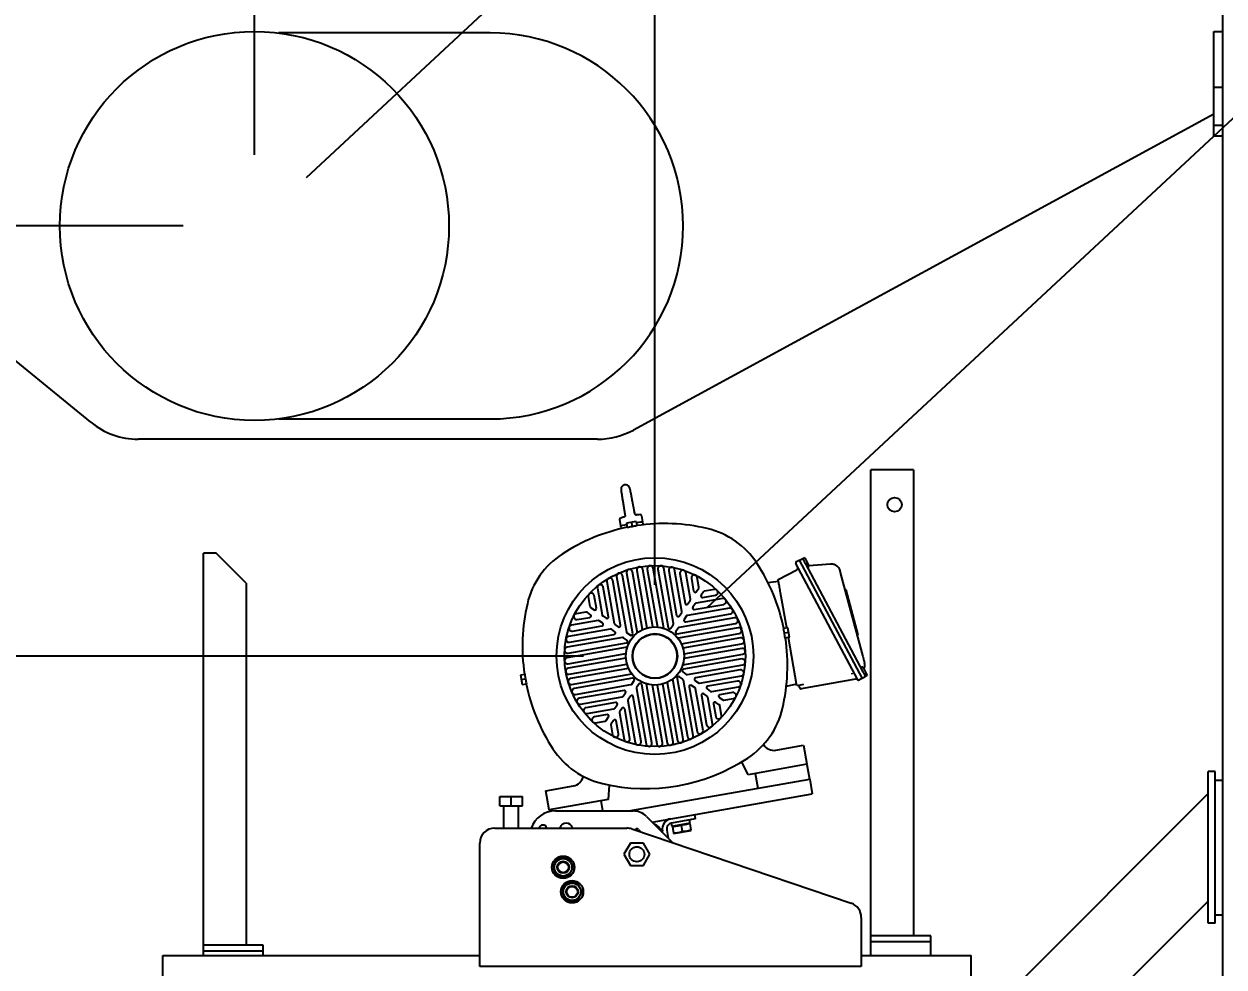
# Model space of a CAD drawing. Header units: millimetres. Extents: x 1293 to 41893, y 1011 to 26911.
# Drawn here: x 15979 to 17048, y 22509 to 23350 of the extents above; entities that cross this region are included whole.
import ezdxf

# ---------------------------------------------------------------- set-up
doc = ezdxf.new("R2010")
doc.units = ezdxf.units.MM
doc.header["$LTSCALE"] = 50
doc.layers.add('CAPA_1', color=7, linetype='Continuous')
doc.layers.add('MAQUINAS', color=11, linetype='Continuous')
doc.styles.add('SLDTEXTSTYLE0', font='TXT', dxfattribs={"width": 0.75})
doc.dimstyles.new('SLDDIMSTYLE0', dxfattribs={"dimtxt": 100, "dimasz": 100, "dimexe": 0, "dimexo": 0.0625, "dimgap": 25, "dimtad": 2, "dimdec": 0, "dimlfac": 1.5, "dimrnd": 1e-09, "dimzin": 12, "dimdsep": 46, "dimtxsty": 'SLDTEXTSTYLE0', "dimsah": 1, "dimcen": 0.09, "dimadec": 0, "dimazin": 3, "dimtfac": 1, "dimtdec": 0, "dimtofl": 0, "dimtmove": 0, "dimatfit": 3, "dimfxl": 1, "dimfrac": 2, "dimtolj": 1, "dimtzin": 12, "dimarcsym": 0})

# ---------------------------------------------------------------- blocks, each defined once
blk = doc.blocks.new('_D_38')
at = {"layer": 'CAPA_1', "transparency": 16777216}
for p, q in [((16477.2, 22786.5), (14842.5, 22786.5)), ((14892.5, 22786.5), (14892.5, 22209.3)), ((15241.4, 22209.3), (14842.5, 22209.3))]:
    blk.add_line(p, q, dxfattribs=at)
for points in [[(14892.5, 22786.5), (14877.1, 22686.5), (14907.9, 22686.5)], [(14892.5, 22209.3), (14907.9, 22309.3), (14877.1, 22309.3)]]:
    blk.add_solid(points, dxfattribs=at)
at = {"layer": 'CAPA_1', "transparency": 16777216, "insert": (14763.6, 22387.1), "char_height": 100, "attachment_point": 1, "rotation": 90, "style": 'SLDTEXTSTYLE0'}
blk.add_mtext('866', dxfattribs=at)
blk = doc.blocks.new('_D_39')
at = {"layer": 'CAPA_1', "transparency": 16777216}
for p, q in [((16183.9, 23233.4), (16183.9, 24692.6)), ((16540.7, 22850), (16540.7, 24692.6)), ((16183.9, 24642.6), (16540.7, 24642.6))]:
    blk.add_line(p, q, dxfattribs=at)
for points in [[(16183.9, 24642.6), (16283.9, 24627.2), (16283.9, 24658)], [(16540.7, 24642.6), (16440.7, 24658), (16440.7, 24627.2)]]:
    blk.add_solid(points, dxfattribs=at)
at = {"layer": 'CAPA_1', "transparency": 16777216, "insert": (16251.5, 24771.5), "char_height": 100, "attachment_point": 1, "style": 'SLDTEXTSTYLE0'}
blk.add_mtext('535', dxfattribs=at)
blk = doc.blocks.new('_D_40')
at = {"layer": 'CAPA_1', "transparency": 16777216}
for p, q in [((16230.4, 23213.1), (17860.9, 24730.9)), ((17824.3, 24696.8), (18181.1, 24313.5)), ((16587.2, 22829.8), (18217.7, 24347.5))]:
    blk.add_line(p, q, dxfattribs=at)
for points in [[(17824.3, 24696.8), (17881.2, 24613.1), (17903.7, 24634.1)], [(18181.1, 24313.5), (18124.2, 24397.2), (18101.7, 24376.2)]]:
    blk.add_solid(points, dxfattribs=at)
at = {"layer": 'CAPA_1', "transparency": 16777216, "insert": (18021.5, 24674.1), "char_height": 100, "attachment_point": 1, "rotation": 312.9483, "style": 'SLDTEXTSTYLE0'}
blk.add_mtext('786', dxfattribs=at)
blk = doc.blocks.new('_D_41')
at = {"layer": 'CAPA_1', "transparency": 16777216}
for p, q in [((16120.4, 23169.9), (14842.5, 23169.9)), ((14892.5, 23169.9), (14892.5, 22786.5)), ((16477.2, 22786.5), (14842.5, 22786.5))]:
    blk.add_line(p, q, dxfattribs=at)
for points in [[(14892.5, 23169.9), (14877.1, 23069.9), (14907.9, 23069.9)], [(14892.5, 22786.5), (14907.9, 22886.5), (14877.1, 22886.5)]]:
    blk.add_solid(points, dxfattribs=at)
at = {"layer": 'CAPA_1', "transparency": 16777216, "insert": (14763.6, 22867.4), "char_height": 100, "attachment_point": 1, "rotation": 90, "style": 'SLDTEXTSTYLE0'}
blk.add_mtext('575', dxfattribs=at)
blk = doc.blocks.new('_D_42')
at = {"layer": 'CAPA_1', "transparency": 16777216}
for p, q in [((16120.4, 23169.9), (14615.8, 23169.9)), ((14665.8, 23169.9), (14665.8, 22209.3)), ((15241.4, 22209.3), (14615.8, 22209.3))]:
    blk.add_line(p, q, dxfattribs=at)
for points in [[(14665.8, 23169.9), (14650.4, 23069.9), (14681.2, 23069.9)], [(14665.8, 22209.3), (14681.2, 22309.3), (14650.4, 22309.3)]]:
    blk.add_solid(points, dxfattribs=at)
at = {"layer": 'CAPA_1', "transparency": 16777216, "insert": (14536.9, 22541.8), "char_height": 100, "attachment_point": 1, "rotation": 90, "style": 'SLDTEXTSTYLE0'}
blk.add_mtext('1441', dxfattribs=at)

msp = doc.modelspace()

# ---------------------------------------------------------------- linework, layer by layer
at = {"color": 7, "linetype": 'Continuous', "lineweight": 25}
for p, q in [((17046.2941743, 23556.548899), (17046.2941743, 22277.0622323)), ((17038.6034107, 23343.198899), (17046.2941743, 23343.198899)), ((17038.6034107, 23249.8655657), (17038.6034107, 23343.198899)), ((17038.6034107, 23293.4655657), (17046.2941743, 23293.4655657)), ((17038.6034107, 23259.598899), (17046.2941743, 23259.598899)), ((17046.2941743, 23249.8655657), (17038.6034107, 23249.8655657)), ((16771.0499661, 22952.6348262), (16733.0499661, 22952.6348262)), ((16733.0499661, 22519.678899), (16733.0499661, 22952.6348262)), ((16771.0499661, 22952.6348262), (16771.0499661, 22537.3014929)), ((16512.825264, 22919.9406898), (16512.8350124, 22919.8759697)), ((16509.2585011, 22908.1229311), (16510.0753509, 22902.6572609)), ((16515.6559282, 22903.6412672), (16510.0753509, 22902.6572609)), ((16510.1818356, 22901.4401352), (16510.3069937, 22900.0095715)), ((16523.9593978, 22906.4592951), (16515.4243973, 22904.9543442)), ((16515.4243973, 22904.9543442), (16516.1067762, 22901.0843812)), ((16519.6918976, 22905.7068196), (16520.3720637, 22901.8494059)), ((16523.9593978, 22906.4592951), (16524.6417767, 22902.5893321)), ((16529.771506, 22906.1302244), (16524.1909287, 22905.1462181)), ((16528.6697245, 22911.5456535), (16529.771506, 22906.1302244)), ((16530.4593961, 22903.5629838), (16530.0877246, 22904.9500805)), ((16149.7232647, 22878.2563247), (16138.3899314, 22878.2563247)), ((16138.3899314, 22519.678899), (16138.3899314, 22878.2563247)), ((16176.3899314, 22851.5896581), (16149.7232647, 22878.2563247)), ((16666.9263789, 22870.7136274), (16669.2809058, 22871.9655516)), ((16669.2809058, 22871.9655516), (16725.3045123, 22766.6004721)), ((16669.3122039, 22871.9066884), (16671.4760091, 22873.057204)), ((16674.1777482, 22874.1162209), (16672.4118531, 22873.1772777)), ((16672.4122598, 22873.1765127), (16672.4118531, 22873.1772777)), ((16674.1777482, 22874.1162209), (16678.2465018, 22866.4640084)), ((16515.4383917, 22860.7244043), (16524.8804171, 22807.1760175)), ((16529.7740298, 22810.1364033), (16520.6906997, 22861.6505279)), ((16524.5326152, 22862.8970245), (16533.58613, 22811.5519907)), ((16538.838438, 22812.4781143), (16529.7849232, 22863.8231481)), ((16533.8214698, 22863.965837), (16542.9047998, 22812.4517123)), ((16548.5158031, 22811.3435738), (16539.0737778, 22864.8919606)), ((16543.3092754, 22863.9063418), (16552.4680469, 22811.9643673)), ((16557.2572931, 22815.516645), (16548.5615834, 22864.8324654)), ((16553.010012, 22862.6392553), (16560.0388696, 22822.7766227)), ((16564.8281159, 22826.3289003), (16558.26232, 22863.5653789)), ((16562.9509995, 22860.0096381), (16567.6096923, 22833.5888781)), ((16572.3989386, 22837.1411557), (16568.2033075, 22860.9357617)), ((16650.5451449, 22854.653635), (16667.0299067, 22863.4187383)), ((16721.1467598, 22765.8998494), (16666.3750775, 22868.9104019)), ((16674.4462298, 22869.3511715), (16726.005135, 22772.382974)), ((16678.2465018, 22866.4640084), (16676.4806066, 22865.5250653)), ((16676.5921077, 22867.4454166), (16677.4750553, 22867.9148882)), ((16676.5921077, 22867.4454166), (16676.9240742, 22866.8210784)), ((16676.9240742, 22866.8210784), (16677.8070218, 22867.2905499)), ((16677.7517737, 22867.3944566), (16696.9983894, 22868.8286632)), ((16706.1673033, 22859.7573811), (16725.0099953, 22789.3722162)), ((16176.3899314, 22851.5896581), (16176.3899314, 22528.9229914)), ((16497.8607778, 22852.9149574), (16504.4265737, 22815.6784788)), ((16510.1419435, 22813.9784484), (16503.1130858, 22853.841081)), ((16506.5431193, 22857.4234765), (16515.238829, 22808.1076561)), ((16520.9541988, 22806.4076257), (16511.7954273, 22858.3496001)), ((16573.1818957, 22855.7358671), (16575.180515, 22844.4011334)), ((16579.9697613, 22847.953411), (16578.4342037, 22856.6619907)), ((16641.4330082, 22852.0273911), (16650.7766758, 22853.340558)), ((16481.2665054, 22839.5287038), (16482.802063, 22830.8201242)), ((16488.5174328, 22829.1200938), (16486.5188134, 22840.4548274)), ((16489.4186873, 22847.0439075), (16493.6143183, 22823.2493015)), ((16499.3296881, 22821.5492711), (16494.6709953, 22847.9700311)), ((16601.202153, 22837.8297213), (16577.407547, 22833.6340903)), ((16577.5857948, 22843.8678957), (16579.748887, 22846.9571115)), ((16584.1176979, 22843.8980372), (16581.9546057, 22840.8088214)), ((16583.2783393, 22838.7309758), (16594.613073, 22840.7295952)), ((16593.6869494, 22845.9819032), (16584.9783697, 22844.4463456)), ((16658.127782, 22811.6503631), (16652.6144359, 22842.9181026)), ((16710.6728934, 22845.5051233), (16721.3617726, 22805.5777854)), ((16483.3503714, 22829.9594523), (16486.4395872, 22827.7963601)), ((16607.0732029, 22829.3876308), (16569.8367243, 22822.8218349)), ((16570.0149721, 22833.0556404), (16572.1780643, 22836.1448562)), ((16576.5468752, 22833.0857819), (16574.383783, 22829.996566)), ((16575.7075166, 22827.9187205), (16602.1282767, 22832.5774133)), ((16490.1072529, 22818.240693), (16466.3126469, 22814.045062)), ((16479.2949976, 22825.8115157), (16470.5864179, 22824.2759582)), ((16471.5125415, 22819.0236501), (16482.8472752, 22821.0222695)), ((16483.3805129, 22823.4275492), (16480.2912971, 22825.5906414)), ((16494.1927682, 22815.8567265), (16491.1035524, 22818.0198187)), ((16494.1626267, 22822.3886296), (16497.2518426, 22820.2255374)), ((16611.581722, 22820.7052893), (16562.2659016, 22812.0095796)), ((16562.4441494, 22822.243385), (16564.6072416, 22825.3326008)), ((16568.9760525, 22822.2735265), (16566.8129603, 22819.1843107)), ((16568.1366939, 22817.1064651), (16607.9993265, 22824.1353228)), ((16500.9195083, 22810.6698703), (16463.6830297, 22804.1040745)), ((16464.6091533, 22798.8517664), (16504.4717859, 22805.8806241)), ((16467.2387705, 22808.792754), (16493.6595305, 22813.4514468)), ((16505.0050236, 22808.2859038), (16501.9158078, 22810.448996)), ((16504.9748821, 22814.8178069), (16508.0640979, 22812.6547147)), ((16515.7871374, 22807.2469842), (16518.8763533, 22805.083892)), ((16554.8733267, 22811.4311297), (16557.0364189, 22814.5203455)), ((16561.4052298, 22811.4612712), (16559.2421376, 22808.3720553)), ((16560.5658712, 22806.2942098), (16612.5078456, 22815.4529813)), ((16614.8826499, 22811.8100169), (16561.334263, 22802.3679915)), ((16564.2946488, 22797.4743788), (16615.8087735, 22806.5577089)), ((16659.1125897, 22811.8240113), (16655.2426268, 22811.1416324)), ((16659.8650652, 22807.556511), (16656.0076515, 22806.8763449)), ((16660.6175406, 22803.2890108), (16659.1125897, 22811.8240113)), ((16511.7317636, 22803.0990476), (16462.4159432, 22794.4033379)), ((16463.3420668, 22789.1510299), (16515.2840413, 22798.3098014)), ((16515.8172789, 22800.7150811), (16512.7280631, 22802.8781733)), ((16617.05527, 22802.7157934), (16565.7102362, 22793.6622786)), ((16566.6363598, 22788.4099706), (16617.9813936, 22797.4634854)), ((16660.6175406, 22803.2890108), (16656.7475777, 22802.6066319)), ((16667.21537, 22760.1120907), (16659.6327329, 22803.1153626)), ((16515.9048348, 22794.3575576), (16462.356448, 22784.9155322)), ((16463.2825716, 22779.6632242), (16514.7966963, 22788.7465543)), ((16514.7702943, 22784.6801925), (16463.4252605, 22775.6266777)), ((16565.5018193, 22778.7326054), (16619.0502061, 22788.1746308)), ((16618.0645873, 22783.9391332), (16566.1226129, 22774.7803617)), ((16618.1240825, 22793.4269388), (16566.6099578, 22784.3436088)), ((16464.3513841, 22770.3743697), (16515.6964179, 22779.4278844)), ((16517.1120053, 22775.6157842), (16465.5978807, 22766.5324542)), ((16569.6748905, 22769.9911154), (16618.9907109, 22778.6868252)), ((16616.7975009, 22774.2383966), (16576.9348682, 22767.209539)), ((16725.8196201, 22776.9919856), (16724.053725, 22776.0530425)), ((16725.8196201, 22776.9919856), (16729.8883737, 22769.3397732)), ((16420.7891135, 22769.8011523), (16424.6590765, 22770.4835312)), ((16420.7891135, 22769.8011523), (16422.2940644, 22761.2661518)), ((16421.541589, 22765.533652), (16425.3990027, 22766.2138181)), ((16466.5240043, 22761.2801462), (16520.0723911, 22770.7221715)), ((16520.8407829, 22766.7959533), (16468.8988085, 22757.6371818)), ((16520.0014244, 22761.6288919), (16522.1645166, 22764.7181077)), ((16551.6326243, 22762.9537598), (16560.7159544, 22711.4396351)), ((16565.9682624, 22712.3657587), (16556.5262371, 22765.9141455)), ((16560.4524553, 22766.6825374), (16569.6112268, 22714.740563)), ((16565.6195167, 22765.8431788), (16562.5303009, 22768.006271)), ((16565.5893752, 22772.3750819), (16568.678591, 22770.2119897)), ((16574.8635348, 22715.6666866), (16566.1678251, 22764.982507)), ((16576.4016306, 22764.8042592), (16579.4908464, 22762.641167)), ((16580.4871459, 22762.4202927), (16617.7236245, 22768.9860886)), ((16614.1678836, 22764.2974091), (16587.7471236, 22759.6387163)), ((16719.5519019, 22765.955678), (16671.0768897, 22757.4082255)), ((16716.5197698, 22770.3418429), (16716.3402613, 22771.3598867)), ((16725.3045123, 22766.6004721), (16722.9499854, 22765.348548)), ((16727.5952226, 22767.8939691), (16725.2732142, 22766.6593353)), ((16729.8883737, 22769.3397732), (16728.1224785, 22768.40083)), ((16728.2339796, 22770.3211814), (16729.1169272, 22770.790653)), ((16728.2339796, 22770.3211814), (16728.5659462, 22769.6968432)), ((16728.5659462, 22769.6968432), (16729.4488937, 22770.1663147)), ((16422.2940644, 22761.2661518), (16426.1640274, 22761.9485307)), ((16469.8249321, 22752.3848738), (16519.1407525, 22761.0805835)), ((16513.2699602, 22755.9836979), (16473.4073276, 22748.9548403)), ((16512.4306017, 22750.8166365), (16514.5936939, 22753.9058524)), ((16524.149361, 22757.5735181), (16532.8450707, 22708.2576977)), ((16526.5333275, 22761.6590334), (16524.3702353, 22758.5698176)), ((16538.0973787, 22709.1838213), (16528.9386072, 22761.1257957)), ((16532.890851, 22761.7465893), (16542.3328764, 22708.1982025)), ((16547.5851844, 22709.1243261), (16538.5018543, 22760.6384508)), ((16542.5682161, 22760.6120488), (16551.6217309, 22709.267015)), ((16556.8740389, 22710.1931386), (16547.8205242, 22761.5381724)), ((16571.2647106, 22759.1117147), (16578.2935683, 22719.2490821)), ((16576.431772, 22758.2723561), (16573.3425562, 22760.4354483)), ((16583.5458763, 22720.1752057), (16576.9800805, 22757.4116843)), ((16587.2440274, 22750.7015334), (16584.1548116, 22752.8646256)), ((16587.2138859, 22757.2334365), (16590.3031017, 22755.0703443)), ((16591.2994012, 22754.84947), (16615.0940072, 22759.0451011)), ((16609.8941126, 22754.0665129), (16598.5593789, 22752.0678935)), ((16666.9838391, 22761.4251677), (16657.7545341, 22759.4634184)), ((16673.1747944, 22761.162898), (16667.21537, 22760.1120907)), ((16669.5322818, 22758.4897716), (16669.4165164, 22759.1463101)), ((16474.3334512, 22743.7025323), (16511.5699298, 22750.2683281)), ((16505.6991375, 22745.1714426), (16479.2783775, 22740.5127497)), ((16504.859779, 22740.0043812), (16507.0228712, 22743.093597)), ((16516.5785383, 22746.7612627), (16523.1443341, 22709.5247841)), ((16518.9625048, 22750.846778), (16516.7994126, 22747.7575622)), ((16528.3966421, 22710.4509077), (16521.3677845, 22750.3135404)), ((16582.076966, 22751.540892), (16586.7356588, 22725.1201319)), ((16591.9879669, 22726.0462556), (16587.7923358, 22749.8408616)), ((16592.8892214, 22743.9700693), (16594.8878407, 22732.6353356)), ((16598.0562828, 22743.1307107), (16594.9670669, 22745.2938029)), ((16598.0261413, 22749.6626138), (16601.1153571, 22747.4995216)), ((16600.1401487, 22733.5614592), (16598.6045912, 22742.2700389)), ((16602.1116566, 22747.2786473), (16610.8202362, 22748.8142049)), ((16480.2045011, 22735.2604417), (16503.9991071, 22739.4560728)), ((16498.1283148, 22734.3591872), (16486.7935812, 22732.3605679)), ((16497.2889563, 22729.1921258), (16499.4520485, 22732.2813417)), ((16509.0077156, 22735.9490074), (16513.2033466, 22712.1544013)), ((16511.3916821, 22740.0345227), (16509.2285899, 22736.9453069)), ((16518.4556546, 22713.080525), (16513.7969618, 22739.501285)), ((16487.7197048, 22727.1082599), (16496.4282844, 22728.6438174)), ((16501.4368929, 22725.136752), (16502.9724504, 22716.4281724)), ((16503.8208594, 22729.2222673), (16501.6577672, 22726.1330515)), ((16508.2247585, 22717.354296), (16506.2261391, 22728.6890297)), ((16648.4274639, 22702.64319), (16673.1939136, 22707.0101833)), ((16673.1939136, 22707.0101833), (16676.1806622, 22690.0714899)), ((16623.6575821, 22680.8102538), (16618.2406702, 22692.4268589)), ((16676.1806622, 22690.0714899), (16623.6575821, 22680.8102538)), ((16675.9837007, 22690.0367603), (16678.2990097, 22676.9059903)), ((16517.3182355, 22648.5207364), (16678.627279, 22676.963873)), ((16630.0260056, 22681.9331787), (16632.3413146, 22668.8024086)), ((16678.627279, 22676.963873), (16680.942588, 22663.8331029)), ((17033.5941743, 22548.3622323), (17033.5941743, 22683.6955657)), ((17039.9441743, 22683.6955657), (17033.5941743, 22683.6955657)), ((17039.9441743, 22548.3622323), (17039.9441743, 22683.6955657)), ((16443.4054379, 22666.4922752), (16468.1718876, 22670.8592685)), ((16446.3921865, 22649.5535818), (16443.4054379, 22666.4922752)), ((16500.0323859, 22671.5835491), (16498.9152667, 22658.814818)), ((17039.9441743, 22676.028899), (17046.2941743, 22676.028899)), ((16402.6055076, 22653.198899), (16402.6055076, 22661.5322323)), ((16402.6055076, 22661.5322323), (16422.6055076, 22661.5322323)), ((16412.6055076, 22653.198899), (16412.6055076, 22661.5322323)), ((16422.6055076, 22653.198899), (16422.6055076, 22661.5322323)), ((16498.9152667, 22658.814818), (16446.3921865, 22649.5535818)), ((16494.434746, 22648.5207364), (16492.8094586, 22657.7381993)), ((16538.2286883, 22638.6687919), (16680.942588, 22663.8331029)), ((17033.5941743, 22663.9235983), (16737.938841, 22368.268265)), ((16402.6055076, 22653.198899), (16422.6055076, 22653.198899)), ((16405.938841, 22653.198899), (16405.938841, 22633.198899)), ((16419.2721743, 22633.198899), (16419.2721743, 22653.198899)), ((16447.1461909, 22647.964837), (16446.8517635, 22649.6346176)), ((16452.2090899, 22648.5207364), (16521.4731844, 22648.5207364)), ((16575.8964277, 22645.3106307), (16576.5910204, 22641.3713996)), ((16533.2582975, 22643.6391827), (16555.2468015, 22621.6506787)), ((16555.2228835, 22637.5908068), (16555.6953305, 22634.9114263)), ((16576.5910204, 22641.3713996), (16555.5817883, 22637.6669052)), ((16555.6953305, 22634.9114263), (16572.1744469, 22637.8171392)), ((16556.5521133, 22635.0625002), (16556.2091703, 22634.5727269)), ((16556.2573679, 22634.4689678), (16558.8691729, 22634.9294995)), ((16556.2573679, 22634.4689678), (16557.2661034, 22628.7481448)), ((16561.4156961, 22635.3785203), (16566.6393061, 22636.2995836)), ((16564.0275011, 22635.8390519), (16565.0362365, 22630.118229)), ((16569.1858293, 22636.7486044), (16571.7976343, 22637.2091361)), ((16571.7976343, 22637.3299866), (16571.3176642, 22637.6660653)), ((16571.7762084, 22637.3306484), (16572.8063697, 22631.4883131)), ((16397.938841, 22633.198899), (16515.7420718, 22633.198899)), ((16455.7869055, 22633.198899), (16455.8978245, 22633.5235182)), ((16520.019499, 22632.49416), (16715.5496014, 22566.2662221)), ((16522.7418047, 22631.5720887), (16523.1912941, 22632.0215782)), ((16526.0197212, 22632.0215782), (16528.3783698, 22629.6629296)), ((16547.5759962, 22629.321484), (16547.3163729, 22630.7938808)), ((16551.2556039, 22631.4884736), (16552.5072084, 22624.3902718)), ((16557.3432478, 22628.3106367), (16572.8835142, 22631.0508049)), ((16384.6055076, 22509.8655657), (16384.6055076, 22619.8655657)), ((16518.832005, 22619.8655657), (16513.0585023, 22609.8655657)), ((16530.3790103, 22619.8655657), (16518.832005, 22619.8655657)), ((16536.152513, 22609.8655657), (16530.3790103, 22619.8655657)), ((16458.9516574, 22606.6556872), (16458.9516574, 22606.2890205)), ((16460.5297482, 22606.5055125), (16461.1361268, 22606.3654804)), ((16460.5297482, 22606.5055125), (16460.5297482, 22606.2890205)), ((16513.0585023, 22609.8655657), (16518.832005, 22599.8655657)), ((16530.3790103, 22599.8655657), (16536.152513, 22609.8655657)), ((16518.832005, 22599.8655657), (16530.3790103, 22599.8655657)), ((16466.8704807, 22584.898899), (16466.8704807, 22584.5322323)), ((16468.4485715, 22584.7487243), (16468.4485715, 22584.5322323)), ((16468.4485715, 22584.7487243), (16469.0549501, 22584.6086922)), ((17033.5941743, 22568.1341997), (16737.938841, 22272.4788664)), ((16724.6055076, 22553.6376277), (16724.6055076, 22509.8655657)), ((17039.9441743, 22556.028899), (17046.2941743, 22556.028899)), ((17039.9441743, 22548.3622323), (17033.5941743, 22548.3622323)), ((16191.7232647, 22528.9229914), (16138.3899314, 22528.9229914)), ((16191.7232647, 22519.678899), (16191.7232647, 22528.9229914)), ((16786.3832995, 22537.3014929), (16733.0499661, 22537.3014929)), ((16786.3832995, 22532.0098262), (16733.0499661, 22532.0098262)), ((16786.3832995, 22519.678899), (16786.3832995, 22537.3014929)), ((16102.3855076, 22418.078899), (16102.3855076, 22519.678899)), ((16102.3855076, 22519.678899), (16384.6055076, 22519.678899)), ((16191.7232647, 22523.6313247), (16138.3899314, 22523.6313247)), ((16724.6055076, 22519.678899), (16822.3855076, 22519.678899)), ((16822.3855076, 22452.7149317), (16822.3855076, 22519.678899)), ((16724.6055076, 22509.8655657), (16384.6055076, 22509.8655657))]:
    msp.add_line(p, q, dxfattribs=at)
at = {"color": 7, "linetype": 'Continuous', "lineweight": 25, "flags": 128}
for points in [[(16556.6174175, 22620.0980908), (16556.5814132, 22620.1442136), (16555.2468015, 22621.6506787)], [(16456.8641379, 22606.3910803), (16457.5501887, 22606.5374747), (16458.9516574, 22606.6556872)], [(16464.7829611, 22584.6342921), (16465.469012, 22584.7806865), (16466.8704807, 22584.898899)]]:
    msp.add_lwpolyline(points, dxfattribs=at)
at = {"color": 7, "linetype": 'Continuous', "lineweight": 25}
for centre, radius in [((16754.2166328, 22921.4764929), 6.35), ((16540.7033271, 22786.5450815), 87.6905989), ((16540.7033271, 22786.5450815), 80.6666667), ((16540.7033271, 22786.5450815), 26), ((16540.7033271, 22786.5450815), 20), ((16540.7033271, 22786.5450815), 19.6427344), ((16524.6055076, 22609.8655657), 6.6666667), ((16458.9516574, 22598.2890205), 10), ((16458.9516574, 22598.2890205), 7.75), ((16458.9516574, 22598.2890205), 5.3333333), ((16458.9516574, 22598.2890205), 4.8), ((16466.8704807, 22576.5322323), 10), ((16466.8704807, 22576.5322323), 7.75), ((16466.8704807, 22576.5322323), 5.3333333), ((16466.8704807, 22576.5322323), 4.8)]:
    msp.add_circle(centre, radius, dxfattribs=at)
for centre, radius, start, end in [((16514.4824522, 22935.2510522), 4, 24.4132870933, 179.6561305792), ((16531.2807598, 22839.9831158), 72.7375979, 93.1451175011, 95.6558558876), ((16527.3631582, 22911.2798296), 1.3333333, 11.5000000001, 93.1451175012), ((16510.5771889, 22908.3200103), 1.3333333, 106.854882499, 188.5), ((16511.5100952, 22901.5563428), 1.3333333, 100.0000000001, 185.0000000001), ((16531.2807598, 22839.9831158), 72.7375979, 104.3544982963, 106.8548824989), ((16549.2699705, 22737.9612324), 166.6666667, 76.7838240053, 98.5101418431), ((16528.7998235, 22904.6049884), 1.3333333, 15, 100.0000000001), ((16549.2699705, 22737.9612324), 166.6666667, 101.4898581569, 123.2161759947), ((16570.7607887, 22829.4715855), 72.6666667, 33.2161759947, 76.7838240053), ((16497.7768231, 22816.6025432), 72.6666667, 123.2161759947, 166.7838240053), ((16667.552341, 22869.5363639), 1.3333333, 118.0000000001, 208), ((16509.1692733, 22857.8865383), 2.6666667, 10, 190.0000241336), ((16518.0645457, 22861.1874661), 2.6666667, 10, 190.0000241336), ((16527.1587692, 22863.3600863), 2.6666667, 10, 190.0000241336), ((16536.4476238, 22864.4288988), 2.6666667, 10, 190.0000241336), ((16545.9354294, 22864.3694036), 2.6666667, 10, 190.0000241336), ((16555.636166, 22863.1023171), 2.6666667, 9.9999999999, 190.0000241336), ((16565.5771535, 22860.4726999), 2.6666667, 9.9999999999, 190.0000241336), ((16575.8080497, 22856.1989289), 2.6666667, 9.9999999999, 190.0000241336), ((16492.1194779, 22777.9784381), 166.6666667, 11.4898581569, 33.2161759947), ((16666.0909636, 22865.1846335), 2, 298.0000000001, 28), ((16492.0448413, 22847.5069693), 2.6666667, 10, 190.0000241336), ((16500.4869318, 22853.3780192), 2.6666667, 10, 190.0000241336), ((16483.8926594, 22839.9917656), 2.6666667, 9.9999999999, 190.0000241336), ((16576.4935921, 22844.6326643), 1.3333333, 190, 325), ((16578.6566843, 22847.7218801), 1.3333333, 325, 10), ((16583.0468084, 22840.0440528), 1.3333333, 145, 279.9999999999), ((16585.2099006, 22843.1332686), 1.3333333, 100.0000000001, 145), ((16594.1500112, 22843.3557492), 2.6666667, 280, 99.9999679617), ((16601.6652148, 22835.2035673), 2.6666667, 279.9999999999, 99.9999679617), ((16589.2871762, 22795.111725), 166.6666667, 166.7838240053, 188.5101418431), ((16484.11514, 22831.0516551), 1.3333333, 189.9999999999, 235.0000000001), ((16487.2043558, 22828.8885629), 1.3333333, 234.9999999999, 10.0000000001), ((16568.9227693, 22833.820409), 1.3333333, 189.9999999999, 325), ((16571.0858616, 22836.9096248), 1.3333333, 324.9999999999, 9.9999999999), ((16575.4759857, 22829.2317975), 1.3333333, 145, 280.0000000001), ((16577.6390779, 22832.3210133), 1.3333333, 100, 145), ((16607.5362647, 22826.7614768), 2.6666667, 280, 99.9999679617), ((16471.0494797, 22821.6498042), 2.6666667, 100, 280.0000054096), ((16479.5265285, 22824.4984387), 1.3333333, 55, 100.0000000001), ((16482.6157443, 22822.3353465), 1.3333333, 280, 54.9999773237), ((16490.3387838, 22816.927616), 1.3333333, 55, 99.9999999999), ((16494.9273953, 22823.4808324), 1.3333333, 190.0000000001, 235), ((16498.0166111, 22821.3177402), 1.3333333, 235, 10), ((16561.3519466, 22823.0081536), 1.3333333, 189.9999999999, 325), ((16563.5150388, 22826.0973694), 1.3333333, 325, 10.0000000001), ((16567.905163, 22818.4195421), 1.3333333, 145.0000000001, 280), ((16570.0682552, 22821.5087579), 1.3333333, 99.9999999999, 145), ((16612.0447838, 22818.0791353), 2.6666667, 280, 99.9999679617), ((16466.7757087, 22811.418908), 2.6666667, 100, 280.0000054096), ((16493.4279996, 22814.7645238), 1.3333333, 280, 54.9999773237), ((16501.1510392, 22809.3567933), 1.3333333, 55.0000000001, 99.9999999999), ((16505.7396507, 22815.9100097), 1.3333333, 189.9999999999, 234.9999999999), ((16504.240255, 22807.1937011), 1.3333333, 279.9999999999, 54.9999773237), ((16508.8288665, 22813.7469175), 1.3333333, 235, 10), ((16516.551906, 22808.339187), 1.3333333, 190, 235), ((16519.6411218, 22806.1760948), 1.3333333, 235, 10.0000000001), ((16553.7811239, 22812.1958982), 1.3333333, 190, 325.0000000001), ((16555.9442161, 22815.2851141), 1.3333333, 325, 10), ((16560.3343403, 22807.6072868), 1.3333333, 145, 280), ((16562.4974325, 22810.6965026), 1.3333333, 100, 145), ((16615.3457117, 22809.1838629), 2.6666667, 280, 99.9999679617), ((16464.1460915, 22801.4779205), 2.6666667, 100, 280.0000054096), ((16511.9632945, 22801.7859706), 1.3333333, 54.9999999999, 100), ((16515.0525103, 22799.6228784), 1.3333333, 280.0000000001, 54.9999773237), ((16617.5183318, 22800.0896394), 2.6666667, 279.9999999999, 99.9999679617), ((16492.1194779, 22777.9784381), 166.6666667, 346.7838240053, 8.5101418431), ((16462.8195098, 22782.2893782), 2.6666667, 99.9999999999, 280.0000054096), ((16462.879005, 22791.7771839), 2.6666667, 100, 280.0000054096), ((16618.5276491, 22781.3129792), 2.6666667, 280, 99.9999679617), ((16618.5871443, 22790.8007848), 2.6666667, 280, 99.9999679617), ((16463.8883223, 22773.0005237), 2.6666667, 100, 280.0000054096), ((16566.3541438, 22773.4672847), 1.3333333, 100.0000000001, 234.9999999999), ((16617.2605627, 22771.6122426), 2.6666667, 280, 99.9999679617), ((16719.7125371, 22778.2248113), 8, 334.9904723493, 14.987125926), ((16466.0609425, 22763.9063002), 2.6666667, 99.9999999999, 280.0000054096), ((16521.0723138, 22765.4828763), 1.3333333, 325, 99.9999679617), ((16561.7655323, 22766.9140683), 1.3333333, 55, 190.0000000001), ((16564.8547481, 22764.7509761), 1.3333333, 9.9999999999, 55.0000000001), ((16569.4433596, 22771.3041925), 1.3333333, 235, 280), ((16577.1663991, 22765.896462), 1.3333333, 100.0000000001, 235), ((16580.255615, 22763.7333697), 1.3333333, 235, 279.9999999999), ((16614.6309454, 22761.6712551), 2.6666667, 280, 99.9999679617), ((16719.8991982, 22763.9860625), 2, 47.3430628449, 99.9999999999), ((16722.3240233, 22766.5258114), 1.3333333, 208, 297.9999999999), ((16722.1578887, 22766.4374761), 1.3333333, 227.3430628449, 297.9999999999), ((16589.2871762, 22795.111725), 166.6666667, 191.4898581569, 213.2161759947), ((16469.3618703, 22755.0110278), 2.6666667, 100, 280.0000054096), ((16513.5014911, 22754.6706209), 1.3333333, 325, 99.9999679617), ((16518.9092216, 22762.3936605), 1.3333333, 279.9999999999, 325), ((16525.462438, 22757.805049), 1.3333333, 145, 189.9999999999), ((16527.6255302, 22760.8942648), 1.3333333, 10, 145), ((16572.5777877, 22759.3432456), 1.3333333, 55, 190), ((16575.6670035, 22757.1801534), 1.3333333, 10.0000000001, 54.9999999999), ((16583.390043, 22751.7724229), 1.3333333, 55, 189.9999999999), ((16587.9786545, 22758.3256392), 1.3333333, 100, 235), ((16591.0678703, 22756.162547), 1.3333333, 235, 280.0000000001), ((16598.7909098, 22750.7548165), 1.3333333, 100, 235), ((16610.3571744, 22751.4403589), 2.6666667, 280, 99.9999679617), ((16668.1034394, 22758.9147792), 1.3333333, 10.0000000001, 100.0000000001), ((16670.8453588, 22758.7213025), 1.3333333, 190, 280.0000000001), ((16473.8703894, 22746.3286863), 2.6666667, 100, 280.0000054096), ((16505.9306684, 22743.8583656), 1.3333333, 324.9999999999, 99.9999679617), ((16511.3383989, 22751.5814051), 1.3333333, 279.9999999999, 324.9999999999), ((16517.8916153, 22746.9927936), 1.3333333, 145.0000000001, 189.9999999999), ((16520.0547075, 22750.0820095), 1.3333333, 10, 145), ((16586.4792588, 22749.6093307), 1.3333333, 10, 54.9999999999), ((16594.2022984, 22744.2016002), 1.3333333, 55, 189.9999999999), ((16597.2915142, 22742.038508), 1.3333333, 10, 55), ((16601.8801257, 22748.5917243), 1.3333333, 234.9999999999, 280), ((16479.7414393, 22737.8865957), 2.6666667, 100, 280.0000054096), ((16487.256643, 22729.7344139), 2.6666667, 100, 280.0000054096), ((16498.3598457, 22733.0461102), 1.3333333, 325.0000000001, 99.9999679617), ((16503.7675762, 22740.7691498), 1.3333333, 279.9999999999, 325), ((16510.3207926, 22736.1805383), 1.3333333, 145, 190), ((16512.4838848, 22739.2697541), 1.3333333, 10.0000000001, 145.0000000001), ((16597.5139947, 22733.0983974), 2.6666667, 190, 9.9999866857), ((16583.6298311, 22756.4876198), 72.6666667, 303.2161759947, 346.7838240053), ((16496.1967535, 22729.9568944), 1.3333333, 280.0000000001, 325.0000000001), ((16502.7499699, 22725.3682829), 1.3333333, 145, 190), ((16504.9130621, 22728.4574987), 1.3333333, 9.9999999999, 144.9999999999), ((16580.9197223, 22719.7121439), 2.6666667, 189.9999999999, 9.9999866857), ((16589.3618129, 22725.5831938), 2.6666667, 190, 9.9999866857), ((16505.5986044, 22716.8912342), 2.6666667, 190, 9.9999866857), ((16515.8295006, 22712.6174632), 2.6666667, 190, 9.9999866857), ((16525.7704881, 22709.9878459), 2.6666667, 189.9999999999, 9.9999866857), ((16535.4712247, 22708.7207595), 2.6666667, 190, 9.9999866857), ((16544.9590304, 22708.6612643), 2.6666667, 190, 9.9999866857), ((16554.2478849, 22709.7300768), 2.6666667, 190, 9.9999866857), ((16563.3421084, 22711.9026969), 2.6666667, 190, 9.9999866857), ((16572.2373808, 22715.2036248), 2.6666667, 190, 9.9999866857), ((16510.6458654, 22743.6185775), 72.6666667, 213.2161759947, 256.7838240053), ((16646.5752166, 22713.147806), 10.6666667, 211.0403172767, 280), ((16532.1366836, 22835.1289307), 166.6666667, 256.7838240053, 303.2161759947), ((16466.3196404, 22681.3638845), 10.6666667, 280, 348.959682574), ((16452.2090899, 22625.187403), 23.3333333, 90, 159.9189044253), ((16521.4731844, 22631.8540697), 16.6666667, 45, 90), ((16440.891936, 22632.2965496), 3.6666667, 14.2465716432, 165.7534242719), ((16461.5709359, 22631.5701093), 6, 15.7514585475, 161), ((16534.8801956, 22624.5393408), 13.3333333, 22.9578379972, 67.0421620028), ((16556.507912, 22632.4145972), 9.3333333, 100, 190), ((16556.507912, 22632.4145972), 5.3333333, 100, 190), ((16397.938841, 22619.8655657), 13.3333333, 90, 180), ((16515.7420718, 22619.8655657), 13.3333333, 71.2882621249, 90), ((16524.6055076, 22630.6073646), 2, 45.0000000001, 135.0000000001), ((16458.9516574, 22598.2890205), 8.3666667, 135.2075304969, 165.651578063), ((16458.9516574, 22598.2890205), 8.3666667, 79.1279487905, 90.0000000001), ((16458.9516574, 22598.2890205), 8.3666667, 195.8079441435, 226.6406791478), ((16466.8704807, 22576.5322323), 8.3666667, 135.207530497, 165.651578063), ((16466.8704807, 22576.5322323), 8.3666667, 79.1279487905, 90), ((16466.8704807, 22576.5322323), 8.3666667, 195.8079441435, 226.6406791478), ((16711.2721743, 22553.6376277), 13.3333333, 0, 71.2882621249)]:
    msp.add_arc(centre, radius, start, end, dxfattribs=at)
for centre, start_param, end_param in [((16563.9348887, 22636.3642828), 4.7123889804, 4.9021420704), ((16563.4602504, 22639.0560906), 4.618223556, 4.7123889804)]:
    msp.add_ellipse(centre, major_axis=(-2.5164211, 14.2713334), ratio=0.5773502692, start_param=start_param, end_param=end_param, dxfattribs=at)
for points, knots in [([(16510.4961801, 22935.5821628), (16510.4869923, 22935.4706772), (16510.469551, 22935.2590428), (16510.5488496, 22934.4128514), (16510.6812322, 22933.3397391), (16510.8580213, 22932.0579166), (16511.0661823, 22930.6476522), (16511.2856711, 22929.2199147), (16511.50786, 22927.8042518), (16511.7512425, 22926.285551), (16511.9846993, 22924.7884718), (16512.1932849, 22923.5537852), (16512.3824165, 22922.4158951), (16512.5441871, 22921.3868572), (16512.7252117, 22920.4770933), (16512.7637864, 22920.1041326), (16512.7832828, 22919.915631)], [0, 0, 0, 0, 0.1193970501, 0.2266528357, 0.3222976456, 0.4064306943, 0.5014075158, 0.5772927079, 0.6368361511, 0.7180374473, 0.7944834353, 0.8373608585, 0.8848627927, 0.9432167367, 0.9713006186, 1, 1, 1, 1]), ([(16521.3232204, 22921.4258861), (16521.2688825, 22921.6694083), (16521.1388185, 22922.252307), (16521.0277435, 22923.1396594), (16520.8425673, 22923.9675497), (16520.6588234, 22924.9391487), (16520.441803, 22926.088209), (16520.1802306, 22927.4279875), (16519.9383835, 22928.6811418), (16519.6797025, 22930.0109469), (16519.3879709, 22931.5052118), (16519.091808, 22932.9979892), (16518.8076067, 22934.3732638), (16518.5486657, 22935.5385855), (16518.3041873, 22936.5010236), (16518.1865138, 22936.7655643), (16518.1243585, 22936.9052948)], [0, 0, 0, 0, 0.0336368853, 0.0805138176, 0.1132391569, 0.1429211922, 0.2083169078, 0.2672131328, 0.3277709138, 0.3889710927, 0.4693361119, 0.5694911707, 0.6581457314, 0.7590600703, 0.8727353495, 1, 1, 1, 1]), ([(16512.7843243, 22919.9058346), (16512.8381692, 22919.5456247), (16512.9306202, 22918.9271487), (16513.0728878, 22918.092326), (16513.1730898, 22917.3822468), (16513.2974334, 22916.6445006), (16513.438698, 22915.8292675), (16513.6096602, 22914.7818514), (16513.812983, 22913.5331956), (16513.9778822, 22912.491721), (16514.0627797, 22911.9257034), (16514.0828518, 22911.7918818)], [0, 0, 0, 0, 0.1200971622, 0.2062053527, 0.284554311, 0.3528762523, 0.4554701568, 0.580199469, 0.7412501344, 0.9388246684, 1, 1, 1, 1]), ([(16522.9898721, 22912.9076251), (16522.9819341, 22912.9472914), (16522.9147153, 22913.2831878), (16522.7496521, 22914.117183), (16522.4980832, 22915.4250371), (16522.1640346, 22917.064059), (16521.8629115, 22918.695664), (16521.5696629, 22920.0428312), (16521.4478992, 22920.8791505), (16521.3612448, 22921.2582518), (16521.3181872, 22921.4466231)], [0, 0, 0, 0, 0.0184169497, 0.1559559956, 0.3350531, 0.5134323365, 0.7480822299, 0.8766054991, 0.9386866078, 1, 1, 1, 1]), ([(16524.3587337, 22912.1918296), (16524.1274277, 22912.2399494), (16523.6765862, 22912.3337404), (16523.1870985, 22912.6916679), (16522.9934542, 22912.9797522), (16522.9790132, 22913.0027249), (16522.9747762, 22913.0094652)], [0, 0, 0, 0, 0.3175966103, 0.6190318226, 0.8882227276, 1, 1, 1, 1]), ([(16514.1090681, 22911.4475678), (16514.1081357, 22911.4466354), (16514.1039753, 22911.4424748), (16514.0497532, 22911.1477058), (16513.7342539, 22910.6158287), (16513.3136537, 22910.3479694), (16513.0885041, 22910.2045828)], [0, 0, 0, 0, 0.0733213879, 0.3271668144, 0.639828662, 1, 1, 1, 1]), ([(16514.0929261, 22911.7926321), (16514.0908415, 22911.7159423), (16514.0874322, 22911.5905211), (16514.1173354, 22911.4472493), (16514.1289541, 22911.3915824)], [0, 0, 0, 0, 0.61145883544, 1, 1, 1, 1]), ([(16520.3720637, 22901.8494059), (16519.574535, 22901.7140635), (16518.1503843, 22901.4723819), (16516.7312091, 22901.2029364), (16516.1067762, 22901.0843812)], [0, 0, 0, 0, 0.5600029856, 1, 1, 1, 1]), ([(16524.6417767, 22902.5893321), (16523.8434616, 22902.4586817), (16522.4178945, 22902.2253767), (16520.9971804, 22901.9642862), (16520.3720637, 22901.8494059)], [0, 0, 0, 0, 0.5599982676, 1, 1, 1, 1]), ([(16705.3207517, 22862.9195978), (16705.3244565, 22862.9057585), (16705.3310679, 22862.8810624), (16705.371742, 22862.7291279), (16705.3896232, 22862.6623343)], [0, 0, 0, 0, 0.5603792621, 1, 1, 1, 1]), ([(16705.3896232, 22862.6623343), (16705.4328554, 22862.5008446), (16705.5212756, 22862.1705586), (16705.7294385, 22861.3929851), (16705.9512766, 22860.5643293), (16706.0961473, 22860.0231778), (16706.1673033, 22859.7573811)], [0, 0, 0, 0, 0.2731996895, 0.5587602384, 0.7832767732, 1, 1, 1, 1]), ([(16652.6144359, 22842.9181026), (16652.4726363, 22843.722288), (16652.1804604, 22845.3793002), (16651.7504416, 22847.8180576), (16651.3463017, 22850.1100488), (16650.9963915, 22852.0944886), (16650.7356473, 22853.5732422), (16650.5739998, 22854.4899907), (16650.5545373, 22854.6003679), (16650.5451449, 22854.653635)], [0, 0, 0, 0, 0.1342139828, 0.2765459413, 0.4235484258, 0.5711707234, 0.7221794456, 0.8659261984, 1, 1, 1, 1]), ([(16709.8565028, 22845.9767113), (16709.8726857, 22845.9353718), (16709.9048471, 22845.8532147), (16709.9982959, 22845.7746087), (16710.0921349, 22845.7382977), (16710.1648826, 22845.7265625), (16710.2134468, 22845.7320509), (16710.2363802, 22845.7346427)], [0, 0, 0, 0, 0.3085299524, 0.6131640974, 0.7566459529, 0.885081107, 1, 1, 1, 1]), ([(16710.2363802, 22845.7346427), (16710.2417007, 22845.7356477), (16710.2511943, 22845.7374409), (16710.2605748, 22845.7398558), (16710.2646981, 22845.7409173)], [0, 0, 0, 0, 0.5604370799, 1, 1, 1, 1]), ([(16710.2646981, 22845.7409173), (16710.2699508, 22845.7422548), (16710.2793389, 22845.7446454), (16710.2888336, 22845.7464132), (16710.293016, 22845.7471919)], [0, 0, 0, 0, 0.5595073742, 1, 1, 1, 1]), ([(16710.293016, 22845.7471919), (16710.3226954, 22845.7499737), (16710.386622, 22845.7559657), (16710.4785164, 22845.7312295), (16710.6024281, 22845.6610854), (16710.6435523, 22845.5700645), (16710.6728934, 22845.5051233)], [0, 0, 0, 0, 0.1486428929, 0.3201629685, 0.5149524084, 1, 1, 1, 1]), ([(16656.0076515, 22806.8763449), (16655.872309, 22807.6738736), (16655.6306275, 22809.0980243), (16655.361182, 22810.5171995), (16655.2426268, 22811.1416324)], [0, 0, 0, 0, 0.5600029856, 1, 1, 1, 1]), ([(16656.7475777, 22802.6066319), (16656.6169273, 22803.404947), (16656.3836223, 22804.8305141), (16656.1225317, 22806.2512282), (16656.0076515, 22806.8763449)], [0, 0, 0, 0, 0.5599982676, 1, 1, 1, 1]), ([(16718.5765594, 22813.4037315), (16718.5698178, 22813.4500043), (16718.556424, 22813.5419352), (16718.6046817, 22813.6627784), (16718.6766667, 22813.7426007), (16718.7409094, 22813.7877653), (16718.7894207, 22813.8041712), (16718.8123535, 22813.8119268)], [0, 0, 0, 0, 0.3101202174, 0.6161207974, 0.7588957144, 0.8860223931, 1, 1, 1, 1]), ([(16718.8123535, 22813.8119268), (16718.8417858, 22813.8225437), (16718.9051865, 22813.8454136), (16718.9820925, 22813.912855), (16719.0395856, 22814.0038539), (16719.0666039, 22814.1116073), (16719.0542547, 22814.1842143), (16719.0481475, 22814.2201221)], [0, 0, 0, 0, 0.14675418488, 0.31612574581, 0.51024776164, 0.75779325401, 1, 1, 1, 1]), ([(16719.328229, 22810.5959381), (16719.3455074, 22810.5524861), (16719.3798347, 22810.4661593), (16719.4820125, 22810.3855888), (16719.5842495, 22810.3524073), (16719.6624646, 22810.3453798), (16719.712684, 22810.3554049), (16719.7364243, 22810.3601441)], [0, 0, 0, 0, 0.3101202174, 0.6161207974, 0.7588957144, 0.8860223931, 1, 1, 1, 1]), ([(16720.1446196, 22810.12435), (16720.1273412, 22810.1678021), (16720.0930139, 22810.2541289), (16719.9908361, 22810.3346993), (16719.8885991, 22810.3678808), (16719.8103841, 22810.3749084), (16719.7601646, 22810.3648832), (16719.7364243, 22810.3601441)], [0, 0, 0, 0, 0.31012021737, 0.61612079743, 0.75889571436, 0.88602239309, 1, 1, 1, 1]), ([(16721.3617726, 22805.5777854), (16721.3685143, 22805.5315127), (16721.3819081, 22805.4395818), (16721.3336504, 22805.3187385), (16721.2616654, 22805.2389163), (16721.1974227, 22805.1937516), (16721.1489114, 22805.1773457), (16721.1259786, 22805.1695901)], [0, 0, 0, 0, 0.3101202174, 0.6161207974, 0.7588957144, 0.8860223931, 1, 1, 1, 1]), ([(16720.8901846, 22804.7613948), (16720.8834429, 22804.8076676), (16720.8700492, 22804.8995985), (16720.9183068, 22805.0204418), (16720.9902918, 22805.100264), (16721.0545346, 22805.1454286), (16721.1030458, 22805.1618346), (16721.1259786, 22805.1695901)], [0, 0, 0, 0, 0.3101202174, 0.6161207974, 0.7588957144, 0.8860223931, 1, 1, 1, 1]), ([(16725.0099953, 22789.3722162), (16725.2733339, 22788.3885388), (16725.7435854, 22786.6319568), (16726.2133453, 22784.8772114), (16726.4200419, 22784.105115)], [0, 0, 0, 0, 0.5599951773, 1, 1, 1, 1]), ([(16726.4200419, 22784.105115), (16726.5655978, 22783.5614043), (16726.856659, 22782.4741716), (16727.1952994, 22781.2092109), (16727.4028665, 22780.4338631), (16727.4279043, 22780.3403367), (16727.4404089, 22780.2936266)], [0, 0, 0, 0, 0.2800339115, 0.5599705898, 0.7802354022, 1, 1, 1, 1]), ([(16424.6590765, 22770.4835312), (16424.7897269, 22769.6852161), (16425.0230319, 22768.259649), (16425.2841224, 22766.8389348), (16425.3990027, 22766.2138181)], [0, 0, 0, 0, 0.5599982676, 1, 1, 1, 1]), ([(16425.3990027, 22766.2138181), (16425.5343451, 22765.4162895), (16425.7760267, 22763.9921388), (16426.0454722, 22762.5729635), (16426.1640274, 22761.9485307)], [0, 0, 0, 0, 0.5600029856, 1, 1, 1, 1]), ([(16556.235942, 22634.5904801), (16556.2349826, 22634.5959213), (16556.2268751, 22634.6419012), (16556.2430803, 22634.5499966), (16556.2573679, 22634.4689678)], [0, 0, 0, 0, 0.1183381556, 1, 1, 1, 1]), ([(16558.8691729, 22634.9294995), (16559.0998011, 22635.0159143), (16559.5079051, 22635.1688281), (16559.9331805, 22635.2545879), (16560.1181238, 22635.291883)], [0, 0, 0, 0, 0.5651211938, 1, 1, 1, 1]), ([(16560.1181238, 22635.291883), (16560.3562571, 22635.3262539), (16560.7858206, 22635.3882549), (16561.221528, 22635.3815211), (16561.4156961, 22635.3785203)], [0, 0, 0, 0, 0.5543613921, 1, 1, 1, 1]), ([(16566.6393061, 22636.2995836), (16567.1014406, 22636.4573811), (16567.9282031, 22636.739682), (16568.8009297, 22636.7458737), (16569.1858293, 22636.7486044)], [0, 0, 0, 0, 0.5589688535, 1, 1, 1, 1]), ([(16561.2283144, 22628.9956787), (16560.5337094, 22628.8983737), (16559.2219008, 22628.7146066), (16557.8918771, 22628.737414), (16557.2661034, 22628.7481448)], [0, 0, 0, 0, 0.5295018363, 1, 1, 1, 1]), ([(16557.2661034, 22628.7481448), (16557.2913484, 22628.6049728), (16557.3342942, 22628.3614154), (16557.3406346, 22628.3254573), (16557.3432478, 22628.3106367)], [0, 0, 0, 0, 0.5878368927, 1, 1, 1, 1]), ([(16565.0362365, 22630.118229), (16564.3046638, 22629.8416096), (16563.0601474, 22629.3710379), (16561.7629651, 22629.1052335), (16561.2283144, 22628.9956787)], [0, 0, 0, 0, 0.5878368927, 1, 1, 1, 1]), ([(16568.9984476, 22630.3657629), (16568.3038425, 22630.2684578), (16566.992034, 22630.0846907), (16565.6620102, 22630.1074981), (16565.0362365, 22630.118229)], [0, 0, 0, 0, 0.5295018363, 1, 1, 1, 1]), ([(16572.8063697, 22631.4883131), (16572.074797, 22631.2116937), (16570.8302806, 22630.741122), (16569.5330983, 22630.4753176), (16568.9984476, 22630.3657629)], [0, 0, 0, 0, 0.5878368927, 1, 1, 1, 1]), ([(16572.8835142, 22631.0508049), (16572.8792094, 22631.0752185), (16572.8710796, 22631.1213251), (16572.8270742, 22631.3708922), (16572.8063697, 22631.4883131)], [0, 0, 0, 0, 0.5295018363, 1, 1, 1, 1]), ([(16454.3328553, 22606.2890205), (16454.0253007, 22605.7563203), (16453.4454521, 22604.751993), (16452.5836945, 22603.2593851), (16451.7080066, 22601.7426493), (16450.7461634, 22600.0766879), (16450.0725349, 22598.9099291), (16449.7140531, 22598.2890205)], [0, 0, 0, 0, 0.203456643, 0.3835873725, 0.5549589048, 0.7631645367, 1, 1, 1, 1]), ([(16463.5704596, 22606.2890205), (16462.9553504, 22606.2890205), (16461.7956531, 22606.2890205), (16460.072138, 22606.2890205), (16458.3207623, 22606.2890205), (16456.3970758, 22606.2890205), (16455.0498188, 22606.2890205), (16454.3328553, 22606.2890205)], [0, 0, 0, 0, 0.20345664298, 0.38358737254, 0.55495890485, 0.76316453666, 1, 1, 1, 1]), ([(16468.1892618, 22598.2890205), (16467.8817072, 22598.8217207), (16467.3018585, 22599.826048), (16466.440101, 22601.3186559), (16465.5644131, 22602.8353917), (16464.6025699, 22604.5013531), (16463.9289414, 22605.6681119), (16463.5704596, 22606.2890205)], [0, 0, 0, 0, 0.20345664298, 0.38358737254, 0.55495890485, 0.76316453666, 1, 1, 1, 1]), ([(16449.7140531, 22598.2890205), (16450.0216077, 22597.7563203), (16450.6014564, 22596.751993), (16451.4632139, 22595.2593851), (16452.3389018, 22593.7426493), (16453.300745, 22592.0766879), (16453.9743735, 22590.9099291), (16454.3328553, 22590.2890205)], [0, 0, 0, 0, 0.20345664296, 0.38358737252, 0.55495890483, 0.76316453664, 1, 1, 1, 1]), ([(16463.5704596, 22590.2890205), (16463.8780142, 22590.8217207), (16464.4578628, 22591.826048), (16465.3196204, 22593.3186559), (16466.1953082, 22594.8353917), (16467.1571515, 22596.5013531), (16467.83078, 22597.6681119), (16468.1892618, 22598.2890205)], [0, 0, 0, 0, 0.20345664296, 0.38358737252, 0.55495890483, 0.76316453664, 1, 1, 1, 1]), ([(16454.3328553, 22590.2890205), (16454.9479645, 22590.2890205), (16456.1076618, 22590.2890205), (16457.8311769, 22590.2890205), (16459.5825526, 22590.2890205), (16461.5062391, 22590.2890205), (16462.8534961, 22590.2890205), (16463.5704596, 22590.2890205)], [0, 0, 0, 0, 0.203456643, 0.3835873725, 0.5549589048, 0.7631645366, 1, 1, 1, 1]), ([(16462.2516786, 22584.5322323), (16461.944124, 22583.9995322), (16461.3642753, 22582.9952049), (16460.5025178, 22581.502597), (16459.6268299, 22579.9858611), (16458.6649867, 22578.3198998), (16457.9913582, 22577.153141), (16457.6328764, 22576.5322323)], [0, 0, 0, 0, 0.203456643, 0.3835873725, 0.5549589048, 0.7631645367, 1, 1, 1, 1]), ([(16471.4892829, 22584.5322323), (16470.8741737, 22584.5322323), (16469.7144764, 22584.5322323), (16467.9909613, 22584.5322323), (16466.2395856, 22584.5322323), (16464.3158991, 22584.5322323), (16462.9686421, 22584.5322323), (16462.2516786, 22584.5322323)], [0, 0, 0, 0, 0.203456643, 0.3835873725, 0.5549589048, 0.7631645367, 1, 1, 1, 1]), ([(16476.108085, 22576.5322323), (16475.8005304, 22577.0649325), (16475.2206818, 22578.0692598), (16474.3589242, 22579.5618677), (16473.4832364, 22581.0786036), (16472.5213932, 22582.7445649), (16471.8477646, 22583.9113237), (16471.4892829, 22584.5322323)], [0, 0, 0, 0, 0.203456643, 0.3835873725, 0.5549589048, 0.7631645367, 1, 1, 1, 1]), ([(16457.6328764, 22576.5322323), (16457.940431, 22575.9995322), (16458.5202796, 22574.9952049), (16459.3820372, 22573.502597), (16460.2577251, 22571.9858611), (16461.2195683, 22570.3198998), (16461.8931968, 22569.153141), (16462.2516786, 22568.5322323)], [0, 0, 0, 0, 0.203456643, 0.3835873725, 0.5549589048, 0.7631645366, 1, 1, 1, 1]), ([(16471.4892829, 22568.5322323), (16471.7968375, 22569.0649325), (16472.3766861, 22570.0692598), (16473.2384437, 22571.5618677), (16474.1141315, 22573.0786036), (16475.0759748, 22574.7445649), (16475.7496033, 22575.9113237), (16476.108085, 22576.5322323)], [0, 0, 0, 0, 0.203456643, 0.3835873725, 0.5549589048, 0.7631645366, 1, 1, 1, 1]), ([(16462.2516786, 22568.5322323), (16462.8667878, 22568.5322323), (16464.026485, 22568.5322323), (16465.7500002, 22568.5322323), (16467.5013759, 22568.5322323), (16469.4250623, 22568.5322323), (16470.7723193, 22568.5322323), (16471.4892829, 22568.5322323)], [0, 0, 0, 0, 0.203456643, 0.3835873725, 0.5549589048, 0.7631645366, 1, 1, 1, 1])]:
    msp.add_open_spline(points, degree=3, knots=knots, dxfattribs=at)
for points in [[(16671.4760091, 22873.057204), (16671.6265863, 22873.1199131), (16671.9277407, 22873.2453312), (16672.2507534, 22873.1994522), (16672.4122598, 22873.1765127)], [(16672.4118531, 22873.1772777), (16672.4424329, 22873.1197653), (16672.5035927, 22873.0047405), (16672.9740407, 22872.1199565), (16673.6464937, 22870.8552564), (16674.1796511, 22869.8525331), (16674.4462298, 22869.3511715)], [(16696.9983894, 22868.8286632), (16697.460029, 22868.839916), (16698.3833082, 22868.8624217), (16699.7493745, 22868.5933468), (16701.0499081, 22868.1103679), (16702.2473164, 22867.406118), (16703.3069459, 22866.50782), (16704.1916719, 22865.4392151), (16704.8960562, 22864.2382234), (16705.1791865, 22863.3591396), (16705.3207517, 22862.9195978)], [(16726.005135, 22772.382974), (16726.1419532, 22772.1256564), (16726.4155895, 22771.6110214), (16726.8136904, 22770.8623025), (16727.1822346, 22770.1691717), (16727.506478, 22769.5593585), (16727.7737626, 22769.0566692), (16727.9712933, 22768.6851681), (16728.0985652, 22768.4458044), (16728.1145074, 22768.4158215), (16728.1224785, 22768.40083)], [(16728.1220372, 22768.4016601), (16728.0519993, 22768.2986003), (16727.9119236, 22768.0924806), (16727.7007896, 22767.9601396), (16727.5952226, 22767.8939691)]]:
    msp.add_open_spline(points, degree=3, dxfattribs=at)
at = {"layer": 'MAQUINAS', "linetype": 'Continuous', "lineweight": 25}
for p, q in [((16393.896841, 23341.8655657), (16205.3548102, 23341.8655657)), ((16038.1565749, 22994.9009315), (15677.056092, 23289.8592468)), ((17038.6034107, 23269.5902654), (16521.4713933, 22987.9837212)), ((16205.3548102, 22997.8655657), (16393.896841, 22997.8655657)), ((16489.5885407, 22979.8655657), (16080.3306572, 22979.8655657))]:
    msp.add_line(p, q, dxfattribs=at)
msp.add_circle((16183.896841, 23169.8655657), 173.3333333, dxfattribs=at)
for centre, radius, start, end in [((16393.896841, 23169.8655657), 172, 270, 90), ((16080.3306572, 23046.5322323), 66.6666667, 230.756961441, 270), ((16489.5885407, 23046.5322323), 66.6666667, 270, 298.5706985485)]:
    msp.add_arc(centre, radius, start, end, dxfattribs=at)

# ---------------------------------------------------------------- dimensions: what is measured, and where the dimension line sits
at = {"layer": 'CAPA_1'}
dim = msp.add_linear_dim(base=(16540.7033271, 24642.6255594), p1=(16183.896841, 23169.8655657), p2=(16540.7033271, 22786.5450815), dimstyle='SLDDIMSTYLE0', dxfattribs=at)
dim.commit()
dim.dimension.update_dxf_attribs({"geometry": '_D_39', "text_midpoint": (16362.300084, 24642.6255594), "dimtype": 160})
for base, p1, p2, angle, picture, middle in [((18181.1001722, 24313.4768744), (16183.896841, 23169.8655657), (16540.7033271, 22786.5450815), 312.9483373858, '_D_40', (18002.6969291, 24505.1371165)), ((14665.7806368, 22209.344899), (16183.896841, 23169.8655657), (15304.9135076, 22209.344899), 90, '_D_42', (14665.7806368, 22689.6052323)), ((14892.5177556, 22786.5450815), (16183.896841, 23169.8655657), (16540.7033271, 22786.5450815), 90, '_D_41', (14892.5177556, 22978.2053236)), ((14892.5177556, 22209.344899), (16540.7033271, 22786.5450815), (15304.9135076, 22209.344899), 90, '_D_38', (14892.5177556, 22497.9449903))]:
    dim = msp.add_linear_dim(base=base, p1=p1, p2=p2, angle=angle, dimstyle='SLDDIMSTYLE0', dxfattribs=at)
    dim.commit()
    dim.dimension.update_dxf_attribs({"geometry": picture, "text_midpoint": middle, "dimtype": 160})

doc.saveas('drawing.dxf')
